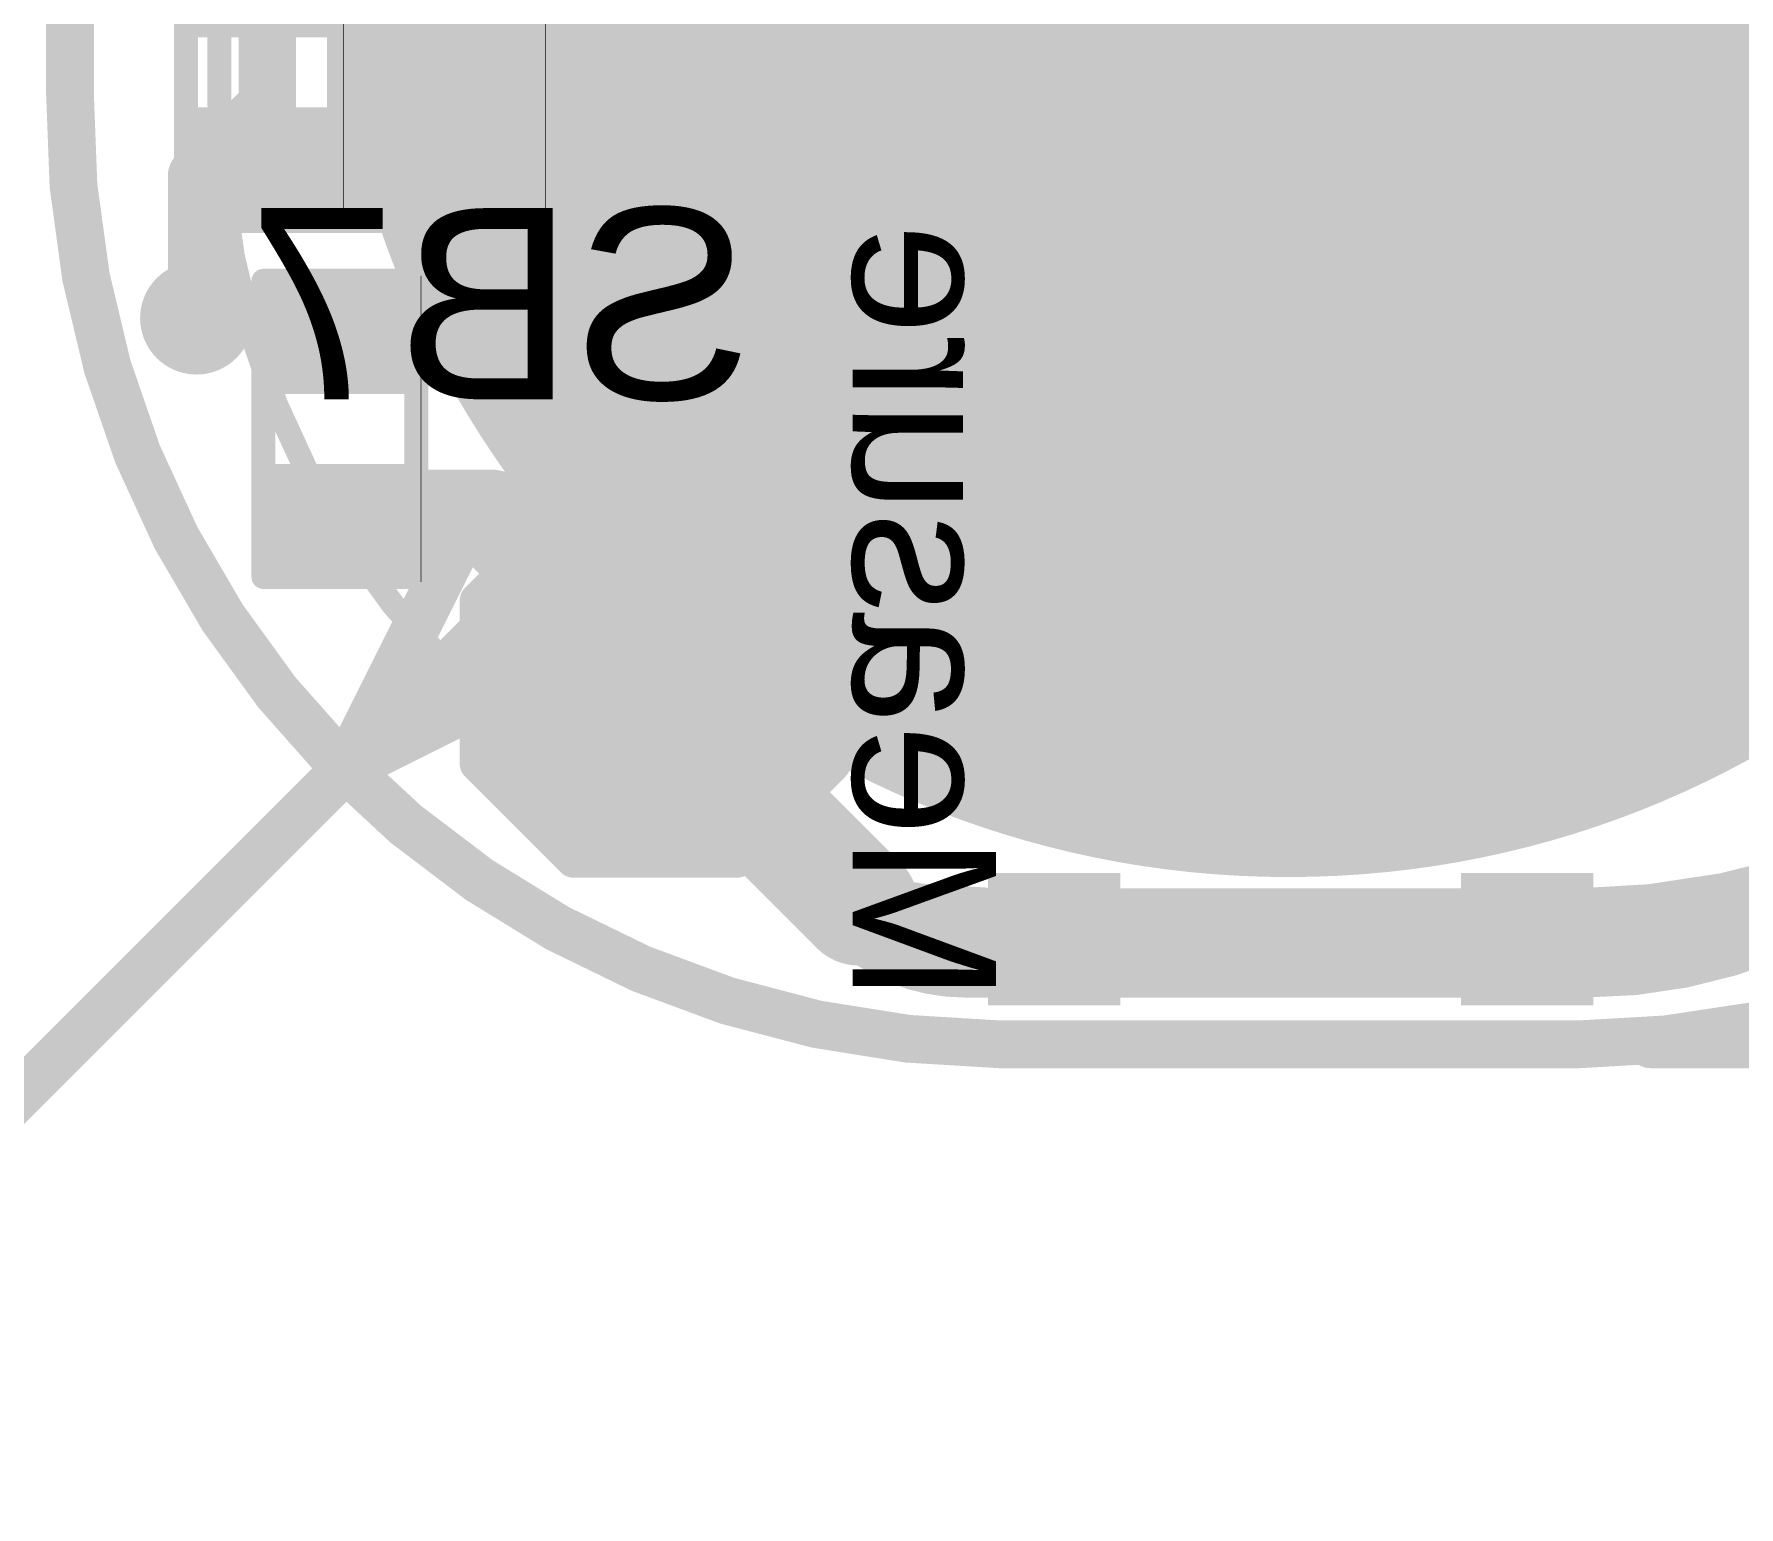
# Model space of a CAD drawing. Header units: millimetres. Extents: x -1.12 to 0.87, y -0.24 to 1.5.
# Drawn here: x -0.448 to -0.0912, y -0.1916 to 0.1166 of the extents above; entities that cross this region are included whole.
import ezdxf

# ---------------------------------------------------------------- set-up
doc = ezdxf.new("R2010")
doc.units = ezdxf.units.MM
doc.header["$MEASUREMENT"] = 0
for name, color, linetype in [('BottomLayer', 5, 'Continuous'), ('BottomOverlay', 54, 'Continuous'), ('BottomPaste', 16, 'Continuous'), ('BottomSolder', 6, 'Continuous'), ('Mechanical1', 6, 'Continuous'), ('Mechanical2', 216, 'Continuous'), ('TopLayer', 1, 'Continuous'), ('TopOverlay', 2, 'Continuous'), ('TopPaste', 8, 'Continuous'), ('TopSolder', 216, 'Continuous'), ('ViaHoleLayer', 16, 'Continuous')]:
    doc.layers.add(name, color=color, linetype=linetype)
doc.styles.add('Arial', font='', dxfattribs={"height": 0.2})
doc.styles.get('Arial').set_extended_font_data('Arial')

# ---------------------------------------------------------------- blocks, each defined once
blk = doc.blocks.new('S______B______0402_B_2')
at = {"layer": 'BottomLayer'}
for points in [[(-0.009500000000000001, 0.0125), (-0.009499999999999998, -0.0125), (-0.0275, -0.0125), (-0.0275, 0.0125)], [(0.0275, 0.0125), (0.0275, -0.0125), (0.009500000000000001, -0.0125), (0.009499999999999998, 0.0125)]]:
    blk.add_hatch(color=5, dxfattribs=at).paths.add_polyline_path(points)
at = {"layer": 'BottomPaste'}
for points in [[(-0.009500000000000001, 0.0125), (-0.009499999999999998, -0.0125), (-0.0275, -0.0125), (-0.0275, 0.0125)], [(0.0275, 0.0125), (0.0275, -0.0125), (0.009500000000000001, -0.0125), (0.009499999999999998, 0.0125)]]:
    blk.add_hatch(color=16, dxfattribs=at).paths.add_polyline_path(points)
at = {"layer": 'BottomSolder'}
for points in [[(-0.007334600000000002, 0.0146654), (-0.007334599999999998, -0.0146654), (-0.0296654, -0.0146654), (-0.0296654, 0.0146654)], [(0.0296654, 0.0146654), (0.0296654, -0.0146654), (0.007334600000000002, -0.0146654), (0.007334599999999998, 0.0146654)]]:
    blk.add_hatch(color=6, dxfattribs=at).paths.add_polyline_path(points)
at = {"layer": 'BottomOverlay'}
for points, const_width in [([(0.031, 0.016), (-0.031, 0.016)], 0.005), ([(-0.031, -0.016), (-0.031, 0.016)], 0.005), ([(0.031, -0.016), (0.031, 0.016)], 0.005), ([(0.032, 0.017), (-0.032, 0.017)], 0.000127), ([(0.031, -0.016), (-0.031, -0.016)], 0.005)]:
    blk.add_lwpolyline(points, dxfattribs=dict(at, const_width=const_width))
for points, const_width in [([(-0.03225, 0.016, 1), (-0.02975, 0.016, 1)], 0.0025), ([(-0.03225, 0.016, 1), (-0.02975, 0.016, 1)], 0.0025), ([(0.02975, 0.016, 1), (0.03225, 0.016, 1)], 0.0025), ([(0.02975, 0.016, 1), (0.03225, 0.016, 1)], 0.0025), ([(-0.0320317, 0.017, 1), (-0.0319683, 0.017, 1)], 6.35e-05), ([(0.0319683, 0.017, 1), (0.0320317, 0.017, 1)], 6.35e-05), ([(-0.03225, -0.016, 1), (-0.02975, -0.016, 1)], 0.0025), ([(-0.03225, -0.016, 1), (-0.02975, -0.016, 1)], 0.0025), ([(0.02975, -0.016, 1), (0.03225, -0.016, 1)], 0.0025), ([(0.02975, -0.016, 1), (0.03225, -0.016, 1)], 0.0025)]:
    blk.add_lwpolyline(points, format="xyb", close=True, dxfattribs=dict(at, const_width=const_width))
blk = doc.blocks.new('S______B______0402_B_11')
at = {"layer": 'BottomLayer'}
for points in [[(-0.009500000000000001, 0.0125), (-0.009499999999999998, -0.0125), (-0.0275, -0.0125), (-0.0275, 0.0125)], [(0.0275, 0.0125), (0.0275, -0.0125), (0.009500000000000001, -0.0125), (0.009499999999999998, 0.0125)]]:
    blk.add_hatch(color=5, dxfattribs=at).paths.add_polyline_path(points)
at = {"layer": 'BottomPaste'}
for points in [[(-0.009500000000000001, 0.0125), (-0.009499999999999998, -0.0125), (-0.0275, -0.0125), (-0.0275, 0.0125)], [(0.0275, 0.0125), (0.0275, -0.0125), (0.009500000000000001, -0.0125), (0.009499999999999998, 0.0125)]]:
    blk.add_hatch(color=16, dxfattribs=at).paths.add_polyline_path(points)
at = {"layer": 'BottomSolder'}
for points in [[(-0.007334600000000002, 0.0146654), (-0.007334599999999998, -0.0146654), (-0.0296654, -0.0146654), (-0.0296654, 0.0146654)], [(0.0296654, 0.0146654), (0.0296654, -0.0146654), (0.007334600000000002, -0.0146654), (0.007334599999999998, 0.0146654)]]:
    blk.add_hatch(color=6, dxfattribs=at).paths.add_polyline_path(points)
at = {"layer": 'BottomOverlay'}
for points, const_width in [([(0.031, 0.016), (-0.031, 0.016)], 0.005), ([(-0.031, -0.016), (-0.031, 0.016)], 0.005), ([(0.031, -0.016), (0.031, 0.016)], 0.005), ([(0.032, 0.017), (-0.032, 0.017)], 0.000127), ([(0.031, -0.016), (-0.031, -0.016)], 0.005)]:
    blk.add_lwpolyline(points, dxfattribs=dict(at, const_width=const_width))
for points, const_width in [([(-0.03225, 0.016, 1), (-0.02975, 0.016, 1)], 0.0025), ([(-0.03225, 0.016, 1), (-0.02975, 0.016, 1)], 0.0025), ([(0.02975, 0.016, 1), (0.03225, 0.016, 1)], 0.0025), ([(0.02975, 0.016, 1), (0.03225, 0.016, 1)], 0.0025), ([(-0.0320317, 0.017, 1), (-0.0319683, 0.017, 1)], 6.35e-05), ([(0.0319683, 0.017, 1), (0.0320317, 0.017, 1)], 6.35e-05), ([(-0.03225, -0.016, 1), (-0.02975, -0.016, 1)], 0.0025), ([(-0.03225, -0.016, 1), (-0.02975, -0.016, 1)], 0.0025), ([(0.02975, -0.016, 1), (0.03225, -0.016, 1)], 0.0025), ([(0.02975, -0.016, 1), (0.03225, -0.016, 1)], 0.0025)]:
    blk.add_lwpolyline(points, format="xyb", close=True, dxfattribs=dict(at, const_width=const_width))
blk = doc.blocks.new('S______B______0402_B_12')
at = {"layer": 'BottomLayer'}
for points in [[(-0.009500000000000001, 0.0125), (-0.009499999999999998, -0.0125), (-0.0275, -0.0125), (-0.0275, 0.0125)], [(0.0275, 0.0125), (0.0275, -0.0125), (0.009500000000000001, -0.0125), (0.009499999999999998, 0.0125)]]:
    blk.add_hatch(color=5, dxfattribs=at).paths.add_polyline_path(points)
at = {"layer": 'BottomPaste'}
for points in [[(-0.009500000000000001, 0.0125), (-0.009499999999999998, -0.0125), (-0.0275, -0.0125), (-0.0275, 0.0125)], [(0.0275, 0.0125), (0.0275, -0.0125), (0.009500000000000001, -0.0125), (0.009499999999999998, 0.0125)]]:
    blk.add_hatch(color=16, dxfattribs=at).paths.add_polyline_path(points)
at = {"layer": 'BottomSolder'}
for points in [[(-0.007334600000000002, 0.0146654), (-0.007334599999999998, -0.0146654), (-0.0296654, -0.0146654), (-0.0296654, 0.0146654)], [(0.0296654, 0.0146654), (0.0296654, -0.0146654), (0.007334600000000002, -0.0146654), (0.007334599999999998, 0.0146654)]]:
    blk.add_hatch(color=6, dxfattribs=at).paths.add_polyline_path(points)
at = {"layer": 'BottomOverlay'}
for points, const_width in [([(0.031, 0.016), (-0.031, 0.016)], 0.005), ([(-0.031, -0.016), (-0.031, 0.016)], 0.005), ([(0.031, -0.016), (0.031, 0.016)], 0.005), ([(0.032, 0.017), (-0.032, 0.017)], 0.000127), ([(0.031, -0.016), (-0.031, -0.016)], 0.005)]:
    blk.add_lwpolyline(points, dxfattribs=dict(at, const_width=const_width))
for points, const_width in [([(-0.03225, 0.016, 1), (-0.02975, 0.016, 1)], 0.0025), ([(-0.03225, 0.016, 1), (-0.02975, 0.016, 1)], 0.0025), ([(0.02975, 0.016, 1), (0.03225, 0.016, 1)], 0.0025), ([(0.02975, 0.016, 1), (0.03225, 0.016, 1)], 0.0025), ([(-0.0320317, 0.017, 1), (-0.0319683, 0.017, 1)], 6.35e-05), ([(0.0319683, 0.017, 1), (0.0320317, 0.017, 1)], 6.35e-05), ([(-0.03225, -0.016, 1), (-0.02975, -0.016, 1)], 0.0025), ([(-0.03225, -0.016, 1), (-0.02975, -0.016, 1)], 0.0025), ([(0.02975, -0.016, 1), (0.03225, -0.016, 1)], 0.0025), ([(0.02975, -0.016, 1), (0.03225, -0.016, 1)], 0.0025)]:
    blk.add_lwpolyline(points, format="xyb", close=True, dxfattribs=dict(at, const_width=const_width))
blk = doc.blocks.new('TEST_POINT_B_14')
at = {"layer": 'BottomLayer'}
blk.add_hatch(color=5, dxfattribs=at).paths.add_polyline_path([(0.015, 0.03), (-0.015, 0.03), (-0.03, 0.015), (-0.03, -0.015), (-0.015, -0.03), (0.015, -0.03), (0.03, -0.015), (0.03, 0.015)])
at = {"layer": 'BottomPaste'}
blk.add_hatch(color=16, dxfattribs=at).paths.add_polyline_path([(0.015, 0.03), (-0.015, 0.03), (-0.03, 0.015), (-0.03, -0.015), (-0.015, -0.03), (0.015, -0.03), (0.03, -0.015), (0.03, 0.015)])
at = {"layer": 'BottomSolder'}
blk.add_hatch(color=6, dxfattribs=at).paths.add_polyline_path([(0.017, 0.034), (-0.017, 0.034), (-0.034, 0.017), (-0.034, -0.017), (-0.017, -0.034), (0.017, -0.034), (0.034, -0.017), (0.034, 0.017)])
at = {"layer": 'BottomOverlay', "const_width": 0.007874}
for points in [[(-0.017, 0.037), (-0.037, 0.017)], [(0.017, 0.037), (-0.017, 0.037)], [(0.017, 0.037), (-0.017, 0.037)], [(0.037, 0.017), (0.017, 0.037)], [(-0.037, 0.017), (-0.037, -0.017)], [(0.037, 0.017), (0.037, -0.017)], [(-0.017, -0.037), (-0.037, -0.017)], [(0.037, -0.017), (0.017, -0.037)], [(0.017, -0.037), (-0.017, -0.037)], [(0.017, -0.037), (-0.017, -0.037)]]:
    blk.add_lwpolyline(points, dxfattribs=at)
at = {"layer": 'BottomOverlay', "const_width": 0.003937}
for points in [[(-0.0189685, 0.037, 1), (-0.0150315, 0.037, 1)], [(-0.0189685, 0.037, 1), (-0.0150315, 0.037, 1)], [(-0.0189685, 0.037, 1), (-0.0150315, 0.037, 1)], [(0.0150315, 0.037, 1), (0.0189685, 0.037, 1)], [(0.0150315, 0.037, 1), (0.0189685, 0.037, 1)], [(0.0150315, 0.037, 1), (0.0189685, 0.037, 1)], [(-0.0389685, 0.017, 1), (-0.0350315, 0.017, 1)], [(-0.0389685, 0.017, 1), (-0.0350315, 0.017, 1)], [(0.0350315, 0.017, 1), (0.0389685, 0.017, 1)], [(0.0350315, 0.017, 1), (0.0389685, 0.017, 1)], [(-0.0389685, -0.017, 1), (-0.0350315, -0.017, 1)], [(-0.0389685, -0.017, 1), (-0.0350315, -0.017, 1)], [(0.0350315, -0.017, 1), (0.0389685, -0.017, 1)], [(0.0350315, -0.017, 1), (0.0389685, -0.017, 1)], [(-0.0189685, -0.037, 1), (-0.0150315, -0.037, 1)], [(-0.0189685, -0.037, 1), (-0.0150315, -0.037, 1)], [(-0.0189685, -0.037, 1), (-0.0150315, -0.037, 1)], [(0.0150315, -0.037, 1), (0.0189685, -0.037, 1)], [(0.0150315, -0.037, 1), (0.0189685, -0.037, 1)], [(0.0150315, -0.037, 1), (0.0189685, -0.037, 1)]]:
    blk.add_lwpolyline(points, format="xyb", close=True, dxfattribs=at)
blk = doc.blocks.new('FH19C_6S_0_5SH_10___B_17')
at = {"layer": 'BottomLayer'}
for points in [[(-0.0807087, 0.03346455), (-0.0964567, 0.03346455), (-0.0964567, 0.06496065), (-0.0807087, 0.06496065)], [(0.0807087, 0.06496065), (0.0964567, 0.06496065), (0.0964567, 0.03346455), (0.0807087, 0.03346455)], [(-0.0551181, -0.02559055), (-0.0433071, -0.02559055), (-0.0433071, -0.07283465), (-0.0551181, -0.07283465)], [(-0.0354331, -0.02559055), (-0.0236221, -0.02559055), (-0.0236221, -0.07283465), (-0.0354331, -0.07283465)], [(-0.015748, -0.02559055), (-0.003937, -0.02559055), (-0.003937, -0.07283465), (-0.015748, -0.07283465)], [(0.003937, -0.02559055), (0.015748, -0.02559055), (0.015748, -0.07283465), (0.003937, -0.07283465)], [(0.0236221, -0.02559055), (0.0354331, -0.02559055), (0.0354331, -0.07283465), (0.0236221, -0.07283465)], [(0.0433071, -0.02559055), (0.0551181, -0.02559055), (0.0551181, -0.07283465), (0.0433071, -0.07283465)]]:
    blk.add_hatch(color=5, dxfattribs=at).paths.add_polyline_path(points)
at = {"layer": 'BottomPaste'}
for points in [[(-0.0807087, 0.03346455), (-0.0964567, 0.03346455), (-0.0964567, 0.06496065), (-0.0807087, 0.06496065)], [(0.0807087, 0.06496065), (0.0964567, 0.06496065), (0.0964567, 0.03346455), (0.0807087, 0.03346455)], [(-0.0551181, -0.02559055), (-0.0433071, -0.02559055), (-0.0433071, -0.07283465), (-0.0551181, -0.07283465)], [(-0.0354331, -0.02559055), (-0.0236221, -0.02559055), (-0.0236221, -0.07283465), (-0.0354331, -0.07283465)], [(-0.015748, -0.02559055), (-0.003937, -0.02559055), (-0.003937, -0.07283465), (-0.015748, -0.07283465)], [(0.003937, -0.02559055), (0.015748, -0.02559055), (0.015748, -0.07283465), (0.003937, -0.07283465)], [(0.0236221, -0.02559055), (0.0354331, -0.02559055), (0.0354331, -0.07283465), (0.0236221, -0.07283465)], [(0.0433071, -0.02559055), (0.0551181, -0.02559055), (0.0551181, -0.07283465), (0.0433071, -0.07283465)]]:
    blk.add_hatch(color=16, dxfattribs=at).paths.add_polyline_path(points)
at = {"layer": 'BottomSolder'}
for points in [[(-0.0767087, 0.02946455), (-0.1004567, 0.02946455), (-0.1004567, 0.06896065), (-0.0767087, 0.06896065)], [(0.0767087, 0.06896065), (0.1004567, 0.06896065), (0.1004567, 0.02946455), (0.0767087, 0.02946455)], [(-0.0591181, -0.02159055), (-0.0393071, -0.02159055), (-0.0393071, -0.07683465), (-0.0591181, -0.07683465)], [(-0.0394331, -0.02159055), (-0.0196221, -0.02159055), (-0.0196221, -0.07683465), (-0.0394331, -0.07683465)], [(-0.019748, -0.02159055), (6.3e-05, -0.02159055), (6.3e-05, -0.07683465), (-0.019748, -0.07683465)], [(-6.3e-05, -0.02159055), (0.019748, -0.02159055), (0.019748, -0.07683465), (-6.3e-05, -0.07683465)], [(0.0196221, -0.02159055), (0.0394331, -0.02159055), (0.0394331, -0.07683465), (0.0196221, -0.07683465)], [(0.0393071, -0.02159055), (0.0591181, -0.02159055), (0.0591181, -0.07683465), (0.0393071, -0.07683465)]]:
    blk.add_hatch(color=6, dxfattribs=at).paths.add_polyline_path(points)
at = {"layer": 'BottomOverlay'}
for points, const_width in [([(0.0723149, 0.07), (-0.0726851, 0.07)], 0.005), ([(-0.0996851, 0.023), (-0.0996851, -0.04)], 0.005), ([(0.0996851, 0.023), (0.0996851, -0.04)], 0.005), ([(-0.0636851, -0.04), (-0.0996851, -0.04)], 0.005), ([(0.0996851, -0.04), (0.0636851, -0.04)], 0.005), ([(-0.064, -0.054), (-0.07, -0.048)], 0.007874), ([(-0.07, -0.048), (-0.07, -0.06)], 0.007874), ([(-0.064, -0.054), (-0.07, -0.06)], 0.007874)]:
    blk.add_lwpolyline(points, dxfattribs=dict(at, const_width=const_width))
for points, const_width in [([(-0.0739351, 0.07, 1), (-0.0714351, 0.07, 1)], 0.0025), ([(0.0710649, 0.07, 1), (0.0735649, 0.07, 1)], 0.0025), ([(-0.1009351, 0.023, 1), (-0.0984351, 0.023, 1)], 0.0025), ([(0.0984351, 0.023, 1), (0.1009351, 0.023, 1)], 0.0025), ([(-0.1009351, -0.04, 1), (-0.0984351, -0.04, 1)], 0.0025), ([(-0.1009351, -0.04, 1), (-0.0984351, -0.04, 1)], 0.0025), ([(-0.0649351, -0.04, 1), (-0.0624351, -0.04, 1)], 0.0025), ([(0.0624351, -0.04, 1), (0.0649351, -0.04, 1)], 0.0025), ([(0.0984351, -0.04, 1), (0.1009351, -0.04, 1)], 0.0025), ([(0.0984351, -0.04, 1), (0.1009351, -0.04, 1)], 0.0025), ([(-0.0719685, -0.048, 1), (-0.0680315, -0.048, 1)], 0.003937), ([(-0.0719685, -0.048, 1), (-0.0680315, -0.048, 1)], 0.003937), ([(-0.0659685, -0.054, 1), (-0.0620315, -0.054, 1)], 0.003937), ([(-0.0659685, -0.054, 1), (-0.0620315, -0.054, 1)], 0.003937), ([(-0.0719685, -0.06, 1), (-0.0680315, -0.06, 1)], 0.003937), ([(-0.0719685, -0.06, 1), (-0.0680315, -0.06, 1)], 0.003937)]:
    blk.add_lwpolyline(points, format="xyb", close=True, dxfattribs=dict(at, const_width=const_width))
blk = doc.blocks.new('SEMG_SENSOR_33')
at = {"layer": 'TopLayer'}
h = blk.add_hatch(color=1, dxfattribs=at)
edge = h.paths.add_edge_path()
edge.add_arc((-1.1e-06, -0.3931962), 0.1968504, 0, 360)
at = {"layer": 'TopPaste'}
h = blk.add_hatch(color=8, dxfattribs=at)
edge = h.paths.add_edge_path()
edge.add_arc((-1.1e-06, -0.3931962), 0.1968504, 0, 360)
at = {"layer": 'TopSolder'}
h = blk.add_hatch(color=216, dxfattribs=at)
edge = h.paths.add_edge_path()
edge.add_arc((-1.1e-06, -0.3931962), 0.2008504, 0, 360)
at = {"layer": 'TopOverlay', "const_width": 0.005}
for points in [[(-0.2237483, -0.4317209), (-0.2237483, 0.431721)], [(-0.0602622, -0.5989226), (0.0602644, -0.5989226)]]:
    blk.add_lwpolyline(points, dxfattribs=at)
for points in [[(-0.0602622, -0.5989226, -0.4142135623730949), (-0.2237483, -0.4317209)], [(0.2237505, -0.4317209, -0.4142135623730966), (0.0602644, -0.5989226)]]:
    blk.add_lwpolyline(points, format="xyb", dxfattribs=at)
at = {"layer": 'TopOverlay', "const_width": 0.0025}
for points in [[(-0.2249983, -0.4317209, 1), (-0.2224983, -0.4317209, 1)], [(-0.2249983, -0.4317209, 1), (-0.2224983, -0.4317209, 1)], [(-0.0615122, -0.5989226, 1), (-0.0590122, -0.5989226, 1)], [(-0.0615122, -0.5989226, 1), (-0.0590122, -0.5989226, 1)], [(0.0590144, -0.5989226, 1), (0.0615144, -0.5989226, 1)], [(0.0590144, -0.5989226, 1), (0.0615144, -0.5989226, 1)]]:
    blk.add_lwpolyline(points, format="xyb", close=True, dxfattribs=at)

msp = doc.modelspace()

# ---------------------------------------------------------------- hatches: boundary and pattern name
at = {"layer": 'BottomLayer'}
for points in [[(-0.2738203, 0.1121935), (-0.3270091, 0.1568241), (-0.3491889, 0.1303913), (-0.2960001, 0.0857607)], [(-0.296, 0.0857604), (0.006, 0.0857604), (0.006, 0.113), (-0.296, 0.113)], [(-0.4172247, 0.075), (-0.3390001, 0.075), (-0.3390001, 0.1006324), (-0.4172247, 0.1006324)], [(-0.2968059, 0.0581943), (-0.3392444, 0.1006328), (-0.3644385, 0.0754387), (-0.322, 0.0330002)], [(-0.344, 0.031), (-0.059, 0.031), (-0.059, 0.072), (-0.344, 0.072)], [(0.049, 0.05), (0.049, 0.072), (-0.0963972, 0.072), (-0.0963972, 0.05)], [(-0.2443502, -0.0038897), (-0.2443502, 0.0157953), (-0.2246652, 0.0157953), (-0.2246652, -0.0038897)], [(-0.2443502, -0.0038897), (-0.2443502, 0.0157953), (-0.2246652, 0.0157953), (-0.2246652, -0.0038897)], [(-0.1453502, -0.0038897), (-0.1453502, 0.0157953), (-0.1256652, 0.0157953), (-0.1256652, -0.0038897)], [(-0.1453502, -0.0038897), (-0.1453502, 0.0157953), (-0.1256652, 0.0157953), (-0.1256652, -0.0038897)], [(-0.2443502, -0.0432598), (-0.2443502, -0.0235748), (-0.2246652, -0.0235748), (-0.2246652, -0.0432598)], [(-0.2443502, -0.0432598), (-0.2443502, -0.0235748), (-0.2246652, -0.0235748), (-0.2246652, -0.0432598)], [(-0.1453502, -0.0432598), (-0.1453502, -0.0235748), (-0.1256652, -0.0235748), (-0.1256652, -0.0432598)], [(-0.1453502, -0.0432598), (-0.1453502, -0.0235748), (-0.1256652, -0.0235748), (-0.1256652, -0.0432598)], [(-0.2443502, -0.0826299), (-0.2443502, -0.0629449), (-0.2246652, -0.0629449), (-0.2246652, -0.0826299)], [(-0.2443502, -0.0826299), (-0.2443502, -0.0629449), (-0.2246652, -0.0629449), (-0.2246652, -0.0826299)], [(-0.1256652, -0.0629449), (-0.1256652, -0.0826299), (-0.1453502, -0.0826299), (-0.1453502, -0.0629449)], [(-0.1256652, -0.0629449), (-0.1256652, -0.0826299), (-0.1453502, -0.0826299), (-0.1453502, -0.0629449)]]:
    msp.add_hatch(color=5, dxfattribs=at).paths.add_polyline_path(points)
h = msp.add_hatch(color=5, dxfattribs=at)
edge = h.paths.add_edge_path()
edge.add_arc((-0.414, 0.057189), 0.011811, 0, 360)
h = msp.add_hatch(color=5, dxfattribs=at)
edge = h.paths.add_edge_path()
edge.add_arc((-0.2753296, -0.0658096), 0.011811, 0, 360)
at = {"layer": 'BottomPaste'}
for points in [[(-0.2443502, -0.0038897), (-0.2443502, 0.0157953), (-0.2246652, 0.0157953), (-0.2246652, -0.0038897)], [(-0.2443502, -0.0038897), (-0.2443502, 0.0157953), (-0.2246652, 0.0157953), (-0.2246652, -0.0038897)], [(-0.1453502, -0.0038897), (-0.1453502, 0.0157953), (-0.1256652, 0.0157953), (-0.1256652, -0.0038897)], [(-0.1453502, -0.0038897), (-0.1453502, 0.0157953), (-0.1256652, 0.0157953), (-0.1256652, -0.0038897)], [(-0.2443502, -0.0432598), (-0.2443502, -0.0235748), (-0.2246652, -0.0235748), (-0.2246652, -0.0432598)], [(-0.2443502, -0.0432598), (-0.2443502, -0.0235748), (-0.2246652, -0.0235748), (-0.2246652, -0.0432598)], [(-0.1453502, -0.0432598), (-0.1453502, -0.0235748), (-0.1256652, -0.0235748), (-0.1256652, -0.0432598)], [(-0.1453502, -0.0432598), (-0.1453502, -0.0235748), (-0.1256652, -0.0235748), (-0.1256652, -0.0432598)], [(-0.2443502, -0.0826299), (-0.2443502, -0.0629449), (-0.2246652, -0.0629449), (-0.2246652, -0.0826299)], [(-0.2443502, -0.0826299), (-0.2443502, -0.0629449), (-0.2246652, -0.0629449), (-0.2246652, -0.0826299)], [(-0.1256652, -0.0629449), (-0.1256652, -0.0826299), (-0.1453502, -0.0826299), (-0.1453502, -0.0629449)], [(-0.1256652, -0.0629449), (-0.1256652, -0.0826299), (-0.1453502, -0.0826299), (-0.1453502, -0.0629449)]]:
    msp.add_hatch(color=16, dxfattribs=at).paths.add_polyline_path(points)
at = {"layer": 'BottomSolder'}
for points in [[(-0.2483502, -0.0078897), (-0.2483502, 0.0197953), (-0.2206652, 0.0197953), (-0.2206652, -0.0078897)], [(-0.2483502, -0.0078897), (-0.2483502, 0.0197953), (-0.2206652, 0.0197953), (-0.2206652, -0.0078897)], [(-0.1493502, -0.0078897), (-0.1493502, 0.0197953), (-0.1216652, 0.0197953), (-0.1216652, -0.0078897)], [(-0.1493502, -0.0078897), (-0.1493502, 0.0197953), (-0.1216652, 0.0197953), (-0.1216652, -0.0078897)], [(-0.2483502, -0.0472598), (-0.2483502, -0.0195748), (-0.2206652, -0.0195748), (-0.2206652, -0.0472598)], [(-0.2483502, -0.0472598), (-0.2483502, -0.0195748), (-0.2206652, -0.0195748), (-0.2206652, -0.0472598)], [(-0.1493502, -0.0472598), (-0.1493502, -0.0195748), (-0.1216652, -0.0195748), (-0.1216652, -0.0472598)], [(-0.1493502, -0.0472598), (-0.1493502, -0.0195748), (-0.1216652, -0.0195748), (-0.1216652, -0.0472598)], [(-0.2483502, -0.0866299), (-0.2483502, -0.0589449), (-0.2206652, -0.0589449), (-0.2206652, -0.0866299)], [(-0.2483502, -0.0866299), (-0.2483502, -0.0589449), (-0.2206652, -0.0589449), (-0.2206652, -0.0866299)], [(-0.1216652, -0.0589449), (-0.1216652, -0.0866299), (-0.1493502, -0.0866299), (-0.1493502, -0.0589449)], [(-0.1216652, -0.0589449), (-0.1216652, -0.0866299), (-0.1493502, -0.0866299), (-0.1493502, -0.0589449)]]:
    msp.add_hatch(color=6, dxfattribs=at).paths.add_polyline_path(points)
at = {"layer": 'TopLayer'}
h = msp.add_hatch(color=1, dxfattribs=at)
edge = h.paths.add_edge_path()
edge.add_arc((-0.414, 0.057189), 0.011811, 0, 360)
h = msp.add_hatch(color=1, dxfattribs=at)
edge = h.paths.add_edge_path()
edge.add_arc((-0.2753296, -0.0658096), 0.011811, 0, 360)
at = {"layer": 'ViaHoleLayer'}
h = msp.add_hatch(color=16, dxfattribs=at)
edge = h.paths.add_edge_path()
edge.add_arc((-0.414, 0.057189), 0.0059055, 0, 360)
h = msp.add_hatch(color=16, dxfattribs=at)
edge = h.paths.add_edge_path()
edge.add_arc((-0.2753296, -0.0658096), 0.0059055, 0, 360)

# ---------------------------------------------------------------- linework, layer by layer
at = {"layer": 'BottomLayer'}
for points, const_width in [([(-0.1751376, 0.1112396), (-0.1751376, 0.1450696)], 0.01), ([(-0.188997, 0.0973802), (-0.1751376, 0.1112396)], 0.01), ([(-0.287837, 0.0994099), (-0.1910267, 0.0994099)], 0.015), ([(-0.1910267, 0.0994099), (-0.188997, 0.0973802)], 0.015), ([(-0.188997, 0.0973802), (-0.0056198, 0.0973802)], 0.015), ([(-0.414, 0.057189), (-0.3953202, 0.057189)], 0.012), ([(-0.2608873, 0.049), (-0.238, 0.049)], 0.02), ([(-0.384, 0.0155), (-0.3525, 0.0155)], 0.02), ([(-0.3525, 0.0155), (-0.318, -0.019)], 0.02), ([(-0.318, -0.0231392), (-0.2753296, -0.0658096)], 0.025), ([(-0.318, -0.0231392), (-0.318, -0.019)], 0.02)]:
    msp.add_lwpolyline(points, dxfattribs=dict(at, const_width=const_width))
for points, const_width in [([(-0.1776376, 0.1112396, 1), (-0.1726376, 0.1112396, 1)], 0.005), ([(-0.1776376, 0.1112396, 1), (-0.1726376, 0.1112396, 1)], 0.005), ([(-0.291587, 0.0994099, 1), (-0.284087, 0.0994099, 1)], 0.0075), ([(-0.1947767, 0.0994099, 1), (-0.1872767, 0.0994099, 1)], 0.0075), ([(-0.1947767, 0.0994099, 1), (-0.1872767, 0.0994099, 1)], 0.0075), ([(-0.192747, 0.0973802, 1), (-0.185247, 0.0973802, 1)], 0.0075), ([(-0.192747, 0.0973802, 1), (-0.185247, 0.0973802, 1)], 0.0075), ([(-0.191497, 0.0973802, 1), (-0.186497, 0.0973802, 1)], 0.005), ([(-0.417, 0.057189, 1), (-0.411, 0.057189, 1)], 0.006), ([(-0.3983202, 0.057189, 1), (-0.3923202, 0.057189, 1)], 0.006), ([(-0.3983202, 0.057189, 1), (-0.3923202, 0.057189, 1)], 0.006), ([(-0.3870177, 0.0525177, 1), (-0.3810177, 0.0525177, 1)], 0.006), ([(-0.3870177, 0.0525177, 1), (-0.3810177, 0.0525177, 1)], 0.006), ([(-0.387, 0.0525, 1), (-0.381, 0.0525, 1)], 0.006), ([(-0.2658873, 0.049, 1), (-0.2558873, 0.049, 1)], 0.01), ([(-0.243, 0.049, 1), (-0.233, 0.049, 1)], 0.01), ([(-0.389, 0.0155, 1), (-0.379, 0.0155, 1)], 0.01), ([(-0.3575, 0.0155, 1), (-0.3475, 0.0155, 1)], 0.01), ([(-0.3575, 0.0155, 1), (-0.3475, 0.0155, 1)], 0.01), ([(-0.32425, -0.0231392, 1), (-0.31175, -0.0231392, 1)], 0.0125), ([(-0.323, -0.019, 1), (-0.313, -0.019, 1)], 0.01), ([(-0.323, -0.019, 1), (-0.313, -0.019, 1)], 0.01), ([(-0.323, -0.0231392, 1), (-0.313, -0.0231392, 1)], 0.01), ([(-0.2815796, -0.0658096, 1), (-0.2690796, -0.0658096, 1)], 0.0125)]:
    msp.add_lwpolyline(points, format="xyb", close=True, dxfattribs=dict(at, const_width=const_width))
at = {"layer": 'BottomLayer', "const_width": 0.012}
for points in [[(-0.3953202, 0.057189, -0.1985053975170136), (-0.3840177, 0.0525177)], [(-0.3840177, 0.0525177, -0.0003915109816275022), (-0.384, 0.0525)]]:
    msp.add_lwpolyline(points, format="xyb", dxfattribs=at)
at = {"layer": 'Mechanical1', "const_width": 0.01}
for points in [[(-0.5028916, -0.1571841), (-0.2436513, 0.1020562)], [(-0.3828455, -0.037138), (-0.2436513, 0.1020562)], [(-0.1268401, 0.1020563), (0.0700102, 0.1020563)], [(-0.1268401, 0.1020563), (0.1617984, -0.1865822)], [(-0.3828455, -0.037138), (-0.3545612, 0.0194305)], [(-0.3828455, -0.037138), (-0.326277, -0.0088537)], [(-0.1096307, -0.0947817), (0.8370199, -0.0947817)]]:
    msp.add_lwpolyline(points, dxfattribs=at)
at = {"layer": 'Mechanical1', "const_width": 0.005}
for points in [[(-0.2461513, 0.1020562, 1), (-0.2411513, 0.1020562, 1)], [(-0.2461513, 0.1020562, 1), (-0.2411513, 0.1020562, 1)], [(-0.1293401, 0.1020563, 1), (-0.1243401, 0.1020563, 1)], [(-0.1293401, 0.1020563, 1), (-0.1243401, 0.1020563, 1)], [(-0.3570612, 0.0194305, 1), (-0.3520612, 0.0194305, 1)], [(-0.328777, -0.0088537, 1), (-0.323777, -0.0088537, 1)], [(-0.3853455, -0.037138, 1), (-0.3803455, -0.037138, 1)], [(-0.3853455, -0.037138, 1), (-0.3803455, -0.037138, 1)], [(-0.3853455, -0.037138, 1), (-0.3803455, -0.037138, 1)], [(-0.1121307, -0.0947817, 1), (-0.1071307, -0.0947817, 1)]]:
    msp.add_lwpolyline(points, format="xyb", close=True, dxfattribs=at)
at = {"layer": 'Mechanical2', "const_width": 0.01}
for points in [[(-0.4404892, 0.104268), (-0.4404892, 0.9650021)], [(-0.4404892, 0.104268), (-0.4404892, 0.9650021)], [(-0.2458651, -0.0947817), (-0.1246307, -0.0947817)]]:
    msp.add_lwpolyline(points, dxfattribs=at)
for points in [[(-0.2458629, -0.0947817, -0.4142135623730949), (-0.4404892, 0.104268)], [(0.0699978, 0.104268, -0.4142135623730966), (-0.1246285, -0.0947817)]]:
    msp.add_lwpolyline(points, format="xyb", dxfattribs=at)
at = {"layer": 'Mechanical2', "const_width": 0.005}
for points in [[(-0.4429892, 0.104268, 1), (-0.4379892, 0.104268, 1)], [(-0.4429892, 0.104268, 1), (-0.4379892, 0.104268, 1)], [(-0.4429892, 0.104268, 1), (-0.4379892, 0.104268, 1)], [(-0.2483651, -0.0947817, 1), (-0.2433651, -0.0947817, 1)], [(-0.2483629, -0.0947817, 1), (-0.2433629, -0.0947817, 1)], [(-0.1271307, -0.0947817, 1), (-0.1221307, -0.0947817, 1)], [(-0.1271285, -0.0947817, 1), (-0.1221285, -0.0947817, 1)]]:
    msp.add_lwpolyline(points, format="xyb", close=True, dxfattribs=at)
at = {"layer": 'TopLayer'}
for points, const_width in [([(-0.399189, 0.101811), (-0.399189, 0.186811)], 0.012), ([(-0.414, 0.087), (-0.399189, 0.101811)], 0.012), ([(-0.414, 0.057189), (-0.414, 0.087)], 0.012), ([(-0.253142, -0.075), (-0.1234214, -0.075)], 0.02)]:
    msp.add_lwpolyline(points, dxfattribs=dict(at, const_width=const_width))
for points, const_width in [([(-0.402189, 0.101811, 1), (-0.396189, 0.101811, 1)], 0.006), ([(-0.402189, 0.101811, 1), (-0.396189, 0.101811, 1)], 0.006), ([(-0.417, 0.087, 1), (-0.411, 0.087, 1)], 0.006), ([(-0.417, 0.087, 1), (-0.411, 0.087, 1)], 0.006), ([(-0.417, 0.057189, 1), (-0.411, 0.057189, 1)], 0.006), ([(-0.2803296, -0.0658096, 1), (-0.2703296, -0.0658096, 1)], 0.01), ([(-0.258142, -0.075, 1), (-0.248142, -0.075, 1)], 0.01), ([(-0.258142, -0.075, 1), (-0.248142, -0.075, 1)], 0.01), ([(-0.1284214, -0.075, 1), (-0.1184214, -0.075, 1)], 0.01), ([(-0.1284214, -0.075, 1), (-0.1184214, -0.075, 1)], 0.01)]:
    msp.add_lwpolyline(points, format="xyb", close=True, dxfattribs=dict(at, const_width=const_width))
at = {"layer": 'TopLayer', "const_width": 0.02}
for points in [[(-0.0527107, -0.0457107, -0.198912367379658), (-0.1234214, -0.075)], [(-0.253142, -0.075, -0.1989123273207682), (-0.2753296, -0.0658096)]]:
    msp.add_lwpolyline(points, format="xyb", dxfattribs=at)

# ---------------------------------------------------------------- block references
msp.add_blockref('SEMG_SENSOR_33', (-0.1854892, 0.5342658))
for name, p, rotation in [('FH19C_6S_0_5SH_10___B_17', (-0.1849801, 0.095857), 180), ('S______B______0402_B_11', (-0.4002247, 0.1086324), 270), ('S______B______0402_B_12', (-0.358, 0.109), 270), ('S______B______0402_B_2', (-0.384, 0.034), 270), ('TEST_POINT_B_14', (-0.318, -0.019), 180)]:
    msp.add_blockref(name, p, dxfattribs=dict(rotation=rotation))

# ---------------------------------------------------------------- texts
at = {"layer": 'BottomOverlay', "style": 'Arial', "text_generation_flag": 2}
for s, height, rotation, p in [('SB7', 0.04, 360, (-0.2976355, 0.040208)), ('Measure', 0.03, 270, (-0.2766496, -0.086))]:
    msp.add_text(s, height=height, rotation=rotation, dxfattribs=at).set_placement(p)

doc.saveas('drawing.dxf')
